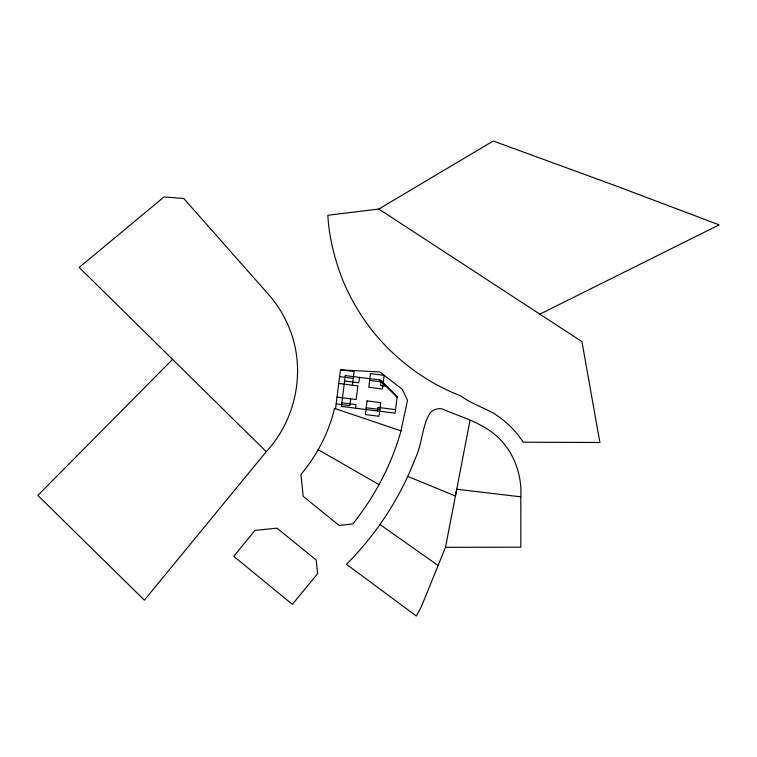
<?xml version="1.0" encoding="UTF-8"?>
<svg xmlns="http://www.w3.org/2000/svg" width="757" height="757" viewBox="0 0 757 757"><rect width="100%" height="100%" fill="white"/><g stroke="black" fill="none" stroke-linecap="round" stroke-linejoin="round"><path stroke-width="1.14" d="M335.559 408.771L340.48 369.823L379.853 371.971L402.308 389.316L407.503 400.264L400.983 430.856C391.606 464.751 374.715 496.478 352.838 523.929L339.164 525.462L303.188 496.337L300.955 474.431C316.946 455.345 328.812 432.711 334.49 408.411L400.983 430.856M350.671 398.844L349.81 405.667L336.165 403.935M352.402 385.199L354.125 371.545L340.48 369.823M355.563 408.184L356.017 404.617L341.852 402.819M359.461 377.393L358.78 382.777L344.615 380.989M377.402 410.937L377.847 407.37L395.533 409.613M381.121 381.481L380.61 385.54L385.919 386.212M470.031 420.353L445.495 547.311L421.365 606.679L416.331 615.999L346.488 564.306C376.333 534.3 400.16 498.087 415.262 458.449C422.482 443.895 421.687 425.917 430.496 412.347C433.468 409.736 437.328 408.326 441.284 408.657C461.505 417.268 484.518 423.125 500.292 439.58C514.874 454.72 521.961 475.973 520.816 496.829L520.844 547.197L445.495 547.311M266.265 451.655C296.914 418.612 306.519 367.93 288.549 326.371A116.37 116.37 0 0 0 268.442 294.35L183.733 198.457L164.042 196.943L79.201 267.448L266.265 451.655L144.398 600.159L37.85 495.4L172.568 359.386M378.812 209.046L581.915 341.587L599.904 442.495L523.238 442.192C515.413 430.203 504.919 420.04 492.618 412.697C482.01 406.982 470.494 403.226 460.758 395.892C427.932 383.222 398.665 361.969 375.945 335.152A211.071 211.071 0 0 1 340.622 274.659C333.771 255.544 328.917 235.578 327.838 215.262L378.812 209.046L493.261 141.001L617.703 186.544L719.15 224.867L539.873 314.155M520.816 496.829L456.717 489.23L455.421 496.005L407.834 476.418M339.619 376.645L353.264 378.377M369.643 380.44L383.288 382.171M338.757 383.468L357.862 385.89L356.131 399.535L337.026 397.113M366.189 407.739L379.834 409.461M318.177 449.677L379.03 484.612M379.938 524.478L438.095 565.517M379.56 379.929L397.103 397.245M345.296 375.595L341.398 406.386L395.088 413.18L397.198 396.469L380.572 380.061L345.296 375.595M367.05 400.917L365.328 414.562L378.973 416.284L380.695 402.639L367.05 400.917M370.504 373.617L368.773 387.272L382.427 388.994L384.149 375.349L370.504 373.617M255.014 530.392L233.752 556.3L292.372 604.389L317.599 573.664L316.199 559.991L276.911 528.159L255.014 530.392"/></g></svg>
